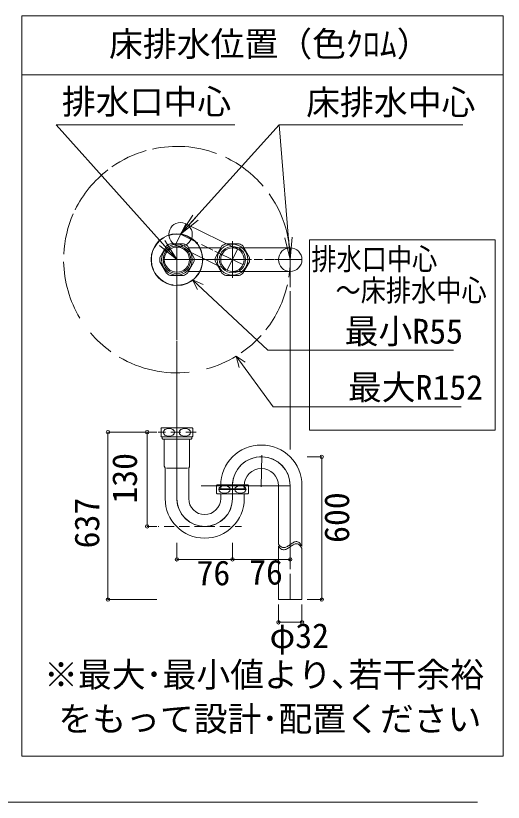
# Model space of a CAD drawing. Units: millimetres, scale not verified. Extents: x -1002 to 1017, y -687 to 676.
# Drawn here: x 729.1 to 1017.2, y -687.1 to -222.3 of the extents above; entities that cross this region are included whole.
import ezdxf
from ezdxf.enums import TextEntityAlignment as Align

# ---------------------------------------------------------------- set-up
doc = ezdxf.new("R2010")
doc.units = ezdxf.units.MM
doc.header["$LTSCALE"] = 5
doc.header["$PDMODE"] = 32
doc.header["$PDSIZE"] = 2
doc.linetypes.add('DASHED1', pattern=[1.8, 1.2, -0.6])
doc.layers.add('F-0', color=7, linetype='Continuous', lineweight=15)
doc.styles.add('ＭＳ ゴシック', font='')
doc.styles.get('ＭＳ ゴシック').set_extended_font_data('MS Gothic')

msp = doc.modelspace()

# ---------------------------------------------------------------- linework, layer by layer
at = {"layer": 'F-0', "lineweight": 18}
for p, q in [((732.83, -222.255), (732.83, -659.755)), ((1017.205, -222.255), (732.83, -222.255)), ((1017.205, -659.755), (1017.205, -222.255)), ((732.83, -659.755), (1017.205, -659.755))]:
    msp.add_line(p, q, dxfattribs=at)
at = {"layer": 'F-0'}
for p, q in [((732.83, -257.255), (1017.205, -257.255)), ((752.983, -286.677), (858.544, -286.677)), ((824.386, -366.388), (752.983, -286.677)), ((826.532, -351.419), (884.889, -286.677)), ((884.889, -286.677), (993.338, -286.677)), ((884.889, -286.677), (913.318, -286.677)), ((891.323, -366.388), (884.889, -286.677)), ((826.532, -351.419), (833.694, -340.205)), ((826.532, -351.419), (835.319, -341.67)), ((826.532, -351.419), (836.944, -343.134)), ((829.583, -345.167), (823.48, -357.67)), ((829.583, -345.167), (860.249, -360.137)), ((836.734, -356.399), (826.532, -351.419)), ((891.323, -366.388), (892.447, -353.13)), ((824.386, -366.388), (815.628, -356.612)), ((824.386, -366.388), (817.258, -355.152)), ((828.257, -356.982), (820.514, -356.982)), ((845.582, -360.718), (838.855, -357.434)), ((861.07, -356.982), (853.326, -356.982)), ((857.198, -377.153), (857.198, -355.431)), ((857.198, -375.029), (857.198, -357.748)), ((891.323, -366.388), (888.087, -353.482)), ((891.323, -366.388), (890.267, -353.306)), ((902.766, -354.613), (902.766, -467.178)), ((902.766, -354.613), (1012.441, -354.613)), ((1012.441, -354.613), (1012.441, -467.178)), ((824.386, -366.388), (813.999, -358.071)), ((818.175, -358.332), (814.304, -365.038)), ((824.386, -358.951), (824.386, -377.153)), ((824.386, -358.953), (824.386, -373.826)), ((834.467, -365.038), (830.596, -358.332)), ((850.353, -359.432), (831.231, -359.432)), ((863.635, -369.53), (846.783, -361.304)), ((850.988, -358.332), (847.116, -365.038)), ((860.249, -360.137), (854.147, -372.639)), ((857.198, -359.432), (891.323, -359.432)), ((867.28, -365.038), (863.408, -358.332)), ((891.323, -373.344), (891.323, -359.432)), ((824.386, -366.388), (816.824, -366.388)), ((816.948, -366.388), (840.792, -366.388)), ((824.386, -366.388), (868.344, -366.388)), ((840.792, -366.388), (868.409, -366.388)), ((869.958, -366.388), (874.974, -366.388)), ((876.415, -366.388), (881.949, -366.388)), ((882.526, -366.388), (898.279, -366.388)), ((882.526, -366.388), (898.279, -366.388)), ((891.323, -366.388), (891.323, -382.728)), ((814.304, -367.738), (818.175, -374.444)), ((830.596, -374.444), (834.467, -367.738)), ((847.116, -367.738), (850.988, -374.444)), ((863.408, -374.444), (867.28, -367.738)), ((820.514, -375.794), (828.257, -375.794)), ((824.386, -373.826), (824.386, -386.41)), ((831.231, -373.344), (850.353, -373.344)), ((853.326, -375.794), (861.07, -375.794)), ((891.323, -373.344), (857.198, -373.344)), ((824.386, -413.734), (824.386, -377.153)), ((833.681, -378.309), (836.468, -384.113)), ((833.681, -378.309), (839.905, -381.157)), ((833.681, -378.309), (878.161, -419.909)), ((891.323, -385.103), (891.323, -402.201)), ((891.323, -386.242), (891.323, -403.372)), ((824.386, -394), (824.386, -413.127)), ((891.323, -402.933), (891.323, -435.584)), ((891.323, -406.008), (891.323, -436.169)), ((824.386, -420.414), (824.386, -444.095)), ((882.682, -419.909), (878.161, -419.909)), ((987.717, -419.909), (882.682, -419.909)), ((859.454, -423.404), (861.081, -430.23)), ((859.454, -423.404), (864.742, -427.009)), ((859.454, -423.404), (881.176, -453.338)), ((891.323, -436.023), (891.323, -443.637)), ((891.323, -439.83), (891.323, -461.646)), ((824.386, -447.435), (824.386, -508.171)), ((891.323, -447.871), (891.323, -477.243)), ((992.297, -453.338), (881.176, -453.338)), ((814.979, -466.175), (814.979, -470.696)), ((815.298, -465.811), (833.473, -465.811)), ((833.792, -470.696), (833.792, -466.175)), ((891.323, -467.21), (891.323, -478.536)), ((902.766, -467.178), (1012.441, -467.178)), ((833.464, -471.061), (815.298, -471.061)), ((815.298, -471.061), (815.307, -471.061)), ((815.298, -471.061), (815.307, -471.061)), ((815.636, -471.061), (815.636, -472.096)), ((816.948, -472.446), (816.948, -479.574)), ((832.786, -472.446), (824.386, -472.446)), ((831.823, -479.574), (831.823, -472.446)), ((833.136, -472.096), (832.786, -472.446)), ((833.136, -472.096), (833.136, -471.061)), ((833.464, -471.061), (833.473, -471.061)), ((816.948, -479.574), (816.948, -488.516)), ((824.386, -507.636), (824.386, -481.806)), ((831.823, -488.516), (831.823, -479.574)), ((874.493, -481.959), (874.252, -500.728)), ((817.371, -489.436), (817.042, -488.866)), ((817.429, -489.655), (817.429, -496.989)), ((818.169, -489.537), (824.386, -489.537)), ((824.386, -489.537), (830.602, -489.537)), ((831.342, -507.636), (831.342, -489.655)), ((831.729, -488.866), (831.4, -489.436)), ((817.429, -496.989), (817.429, -507.636)), ((891.332, -499.979), (838.698, -499.979)), ((847.792, -499.907), (847.792, -504.427)), ((848.111, -499.542), (866.285, -499.542)), ((849.432, -502.167), (849.432, -501.904)), ((849.432, -501.904), (857.198, -501.904)), ((850.242, -499.979), (850.242, -501.467)), ((857.198, -507.6), (857.198, -499.979)), ((857.198, -501.904), (864.964, -501.904)), ((857.207, -507.636), (857.207, -499.206)), ((864.154, -501.467), (864.154, -499.979)), ((864.964, -502.167), (864.964, -501.904)), ((866.604, -504.427), (866.604, -499.907)), ((884.367, -499.979), (884.367, -534.452)), ((891.323, -499.979), (891.323, -523.9)), ((891.323, -499.979), (891.323, -519.264)), ((898.279, -535.976), (898.279, -499.979)), ((866.276, -504.792), (848.111, -504.792)), ((848.111, -504.792), (848.12, -504.792)), ((849.804, -502.167), (849.432, -502.167)), ((864.964, -502.167), (849.804, -502.167)), ((850.242, -504.985), (850.242, -507.636)), ((864.154, -507.636), (864.154, -504.985)), ((891.323, -523.534), (891.323, -549.401)), ((884.367, -535.764), (884.367, -552.962)), ((884.367, -552.962), (884.367, -567.264)), ((891.323, -552.085), (891.323, -567.264)), ((-1002.086, -687.064), (1002.034, -687.064))]:
    msp.add_line(p, q, dxfattribs=at)
at = {"layer": 'F-0', "color": 4, "lineweight": 9}
for p, q in [((783.656, -468.351), (783.656, -567.264)), ((783.656, -468.351), (812.546, -468.351)), ((806.811, -468.351), (806.811, -524.042)), ((806.811, -468.351), (812.546, -468.351)), ((909.934, -482.928), (901.271, -482.928)), ((909.934, -482.928), (909.934, -567.264)), ((806.811, -524.042), (812.546, -524.042)), ((824.386, -543.529), (824.386, -533.719)), ((857.207, -543.529), (857.207, -533.719)), ((891.323, -543.529), (891.323, -533.719)), ((824.386, -543.529), (857.207, -543.529)), ((857.207, -543.529), (891.323, -543.529)), ((783.656, -567.264), (812.546, -567.264)), ((884.367, -580.726), (884.367, -570.1)), ((898.279, -580.726), (898.279, -570.1)), ((909.934, -567.264), (901.271, -567.264)), ((884.367, -580.726), (898.279, -580.726))]:
    msp.add_line(p, q, dxfattribs=at)
at = {"layer": 'F-0', "color": 4, "linetype": 'DASHED1', "lineweight": 9}
for p, q in [((810.617, -468.351), (810.553, -468.351)), ((835.694, -468.351), (813.259, -468.351)), ((840.792, -524.042), (813.262, -524.042)), ((840.792, -524.042), (862.624, -524.042))]:
    msp.add_line(p, q, dxfattribs=at)
at = {"layer": 'F-0'}
for points in [[(860.249, -360.137), (854.147, -372.639), (823.48, -357.67)], [(824.386, -481.684), (824.386, -445.613), (824.386, -414.342)], [(824.386, -472.446), (815.986, -472.446), (815.636, -472.096)], [(884.367, -567.264), (898.279, -567.264), (898.279, -537.289)]]:
    msp.add_lwpolyline(points, dxfattribs=at)
for centre, radius in [((826.532, -351.419), 6.956), ((824.386, -366.388), 15.312), ((824.386, -366.388), 9.087), ((857.198, -366.388), 9.087), ((824.386, -366.388), 8.166), ((857.198, -366.388), 7.766), ((857.198, -366.388), 7.766), ((891.323, -366.388), 6.956)]:
    msp.add_circle(centre, radius, dxfattribs=at)
at = {"layer": 'F-0', "lineweight": 18}
for centre, radius in [((824.386, -366.388), 7.438), ((857.198, -366.388), 6.956)]:
    msp.add_circle(centre, radius, dxfattribs=at)
at = {"layer": 'F-0'}
for centre, radius, start, end in [((824.386, -366.388), 66.938, 105.78741, 125.02387), ((824.386, -366.388), 66.938, 69.55176, 102.48458), ((824.386, -366.388), 66.938, 40.45346, 64.61694), ((824.386, -366.388), 66.938, 127.52212, 153.93512), ((824.386, -366.388), 66.938, 351.07633, 35.51055), ((824.386, -366.388), 66.938, 156.12741, 177.22121), ((824.386, -366.388), 15.117, 38.01873, 108.88428), ((824.386, -366.388), 15.117, 119.87082, 203.47911), ((824.386, -366.388), 10.172, 112.37215, 127.62785), ((824.386, -366.388), 10.172, 52.37215, 67.62785), ((857.198, -366.388), 10.172, 112.37215, 127.62785), ((857.198, -366.388), 10.172, 52.37215, 67.62785), ((824.386, -366.388), 15.117, 317.38555, 32.77859), ((824.386, -366.388), 10.172, 172.37215, 187.62785), ((824.386, -366.388), 10.172, 352.37215, 7.62785), ((857.198, -366.388), 10.172, 172.37215, 187.62785), ((857.198, -366.388), 10.172, 352.37215, 7.62785), ((824.386, -366.388), 66.938, 181.04134, 211.02681), ((824.386, -366.388), 15.117, 211.12095, 261.30647), ((824.386, -366.388), 10.172, 232.37215, 247.62785), ((824.386, -366.388), 10.172, 292.37215, 307.62785), ((857.198, -366.388), 10.172, 232.37215, 247.62785), ((857.198, -366.388), 10.172, 292.37215, 307.62785), ((824.386, -366.388), 15.117, 269.01468, 307.94515), ((824.386, -366.388), 66.938, 321.76369, 347.20103), ((824.386, -366.388), 66.938, 220.25424, 234.38576), ((824.386, -366.388), 66.938, 304.63473, 317.9845), ((824.386, -366.388), 66.938, 239.27946, 276.17448), ((824.386, -366.388), 66.938, 285.1851, 301.59392), ((824.386, -366.388), 66.938, 274.56964, 274.58397), ((817.932, -468.436), 3.719, 135.09913, 142.57199), ((830.839, -468.436), 3.719, 37.42801, 44.90087), ((817.932, -468.436), 3.719, 217.42801, 224.90087), ((830.839, -468.436), 3.719, 315.09913, 322.57199), ((874.261, -499.979), 24.019, 0, 180), ((874.261, -499.979), 17.062, 87.94387, 180), ((874.261, -499.979), 17.071, 0, 177.40546), ((874.261, -499.979), 17.062, 0, 87.94387), ((817.648, -488.516), 0.7, 180, 210), ((816.992, -489.655), 0.438, 0, 30), ((831.779, -489.655), 0.438, 150, 180), ((831.123, -488.516), 0.7, 330, 0), ((874.261, -499.979), 10.106, 0, 180), ((850.745, -502.167), 3.719, 135.09913, 142.57199), ((849.804, -501.467), 0.438, 270, 0), ((864.592, -501.467), 0.438, 180, 270), ((863.651, -502.167), 3.719, 37.42801, 44.90087), ((850.745, -502.167), 3.719, 217.42801, 224.90087), ((849.804, -504.985), 0.438, 0, 26.17755), ((864.592, -504.985), 0.438, 150, 180), ((863.651, -502.167), 3.719, 315.09913, 322.57199), ((840.792, -507.636), 23.363, 180, 0), ((840.792, -507.636), 16.406, 180, 270), ((840.792, -507.636), 16.415, 181.87086, 0), ((840.792, -507.636), 9.45, 180, 0), ((840.792, -507.636), 16.406, 270, 0), ((889.683, -531.036), 6.319, 212.72203, 226.60953), ((951.242, -620.332), 104.441, 124.52174, 125.14879), ((900.441, -546.435), 14.767, 120.34038, 124.6107), ((896.239, -539.199), 6.4, 111.45266, 120.60102), ((895.158, -536.391), 3.391, 96.00772, 111.8117), ((895.158, -537.704), 3.391, 96.00772, 111.8117), ((895.04, -535.382), 2.375, 73.97913, 95.71073), ((895.04, -536.694), 2.375, 73.97913, 95.71073), ((894.871, -535.71), 2.738, 51.5772, 72.48176), ((894.871, -537.022), 2.738, 51.5772, 72.48176), ((893.444, -537.322), 4.889, 35.29043, 50.21011), ((889.03, -540.278), 10.201, 24.94423, 34.52454), ((889.683, -532.348), 6.319, 212.72203, 226.60953), ((887.803, -533.106), 3.523, 225.702, 245.03152), ((887.803, -534.419), 3.523, 225.702, 245.03152), ((887.459, -533.863), 2.692, 244.86394, 266.31233), ((887.459, -535.176), 2.692, 244.86394, 266.31233), ((887.468, -533.369), 3.186, 266.722, 284.24596), ((887.468, -534.681), 3.186, 266.722, 284.24596), ((886.971, -531.498), 5.122, 284.48835, 295.96465), ((886.971, -532.811), 5.122, 284.48835, 295.96465), ((884.969, -527.405), 9.678, 296.00867, 302.489), ((884.969, -528.718), 9.678, 296.00867, 302.489), ((877.113, -515.05), 24.32, 302.46715, 305.15235), ((877.113, -516.363), 24.32, 302.46715, 305.15235), ((951.242, -621.644), 104.441, 124.52174, 125.14879), ((900.441, -547.748), 14.767, 120.34038, 124.6107), ((896.239, -540.512), 6.4, 111.45266, 120.60102), ((893.444, -538.634), 4.889, 35.29043, 50.21011), ((889.03, -541.591), 10.201, 24.94423, 34.52454)]:
    msp.add_arc(centre, radius, start, end, dxfattribs=at)
for centre in [(819.682, -468.436), (829.089, -468.436), (852.495, -502.167), (861.901, -502.167)]:
    msp.add_ellipse(centre, major_axis=(3.353, 0), ratio=0.674074, dxfattribs=at)
at = {"layer": 'F-0', "color": 6}
for p in [(783.656, -468.351), (806.811, -468.351), (909.934, -482.928), (806.811, -524.042), (824.386, -543.529), (857.207, -543.529), (891.323, -543.529), (783.656, -567.264), (909.934, -567.264), (884.367, -580.726), (898.279, -580.726)]:
    msp.add_point(p, dxfattribs=at)

# ---------------------------------------------------------------- texts
at = {"layer": 'F-0', "style": 'ＭＳ ゴシック'}
for s, p in [('床排水位置（色ｸﾛﾑ）', (784.271, -250.626)), ('排水口中心', (756.447, -284.764)), ('床排水中心', (900.742, -285.142)), ('最小R55', (923.495, -420.417)), ('最大R152', (925.404, -453.597)), ('76', (835.96, -563.247)), ('76', (867.054, -562.824)), ('φ32', (879.137, -600.333)), ('※最大･最小値より､若干余裕', (745.893, -623.364)), ('をもって設計･配置ください', (754.346, -649.471))]:
    msp.add_text(s, height=14.66, dxfattribs=at).set_placement(p, align=Align.BOTTOM_LEFT)
at = {"layer": 'F-0', "style": 'ＭＳ ゴシック', "width": 0.85}
for s, p in [('排水口中心', (903.824, -376.311)), ('～床排水中心', (918.117, -394.805))]:
    msp.add_text(s, height=12.83, dxfattribs=at).set_placement(p, align=Align.BOTTOM_LEFT)
at = {"layer": 'F-0', "style": 'ＭＳ ゴシック'}
for s, p in [('130', (805.182, -510.585)), ('600', (930.556, -533.796)), ('637', (782.896, -537.026))]:
    msp.add_text(s, height=14.66, rotation=90, dxfattribs=at).set_placement(p, align=Align.BOTTOM_LEFT)

doc.saveas('drawing.dxf')
